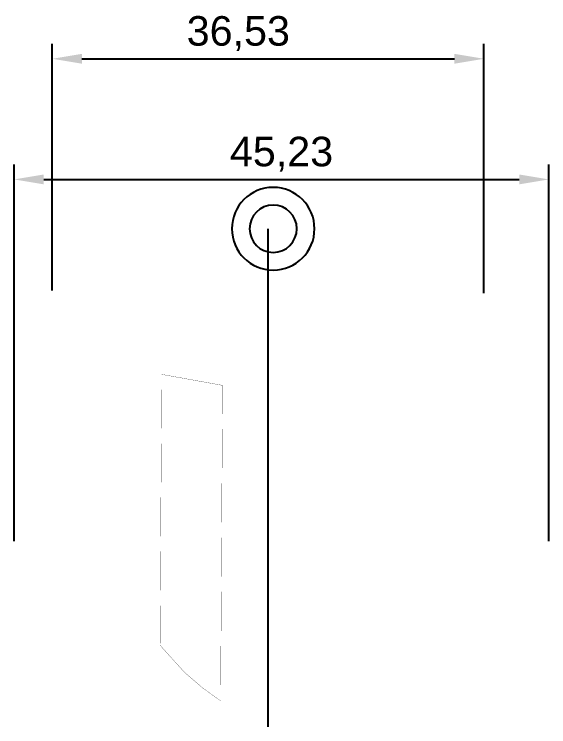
# Model space of a CAD drawing. Header units: millimetres. Extents: x -38 to 352, y -154 to 54.
# Drawn here: x 307.1 to 352.3, y -5.9 to 54.4 of the extents above; entities that cross this region are included whole.
import ezdxf

# ---------------------------------------------------------------- set-up
doc = ezdxf.new("R2010")
doc.units = ezdxf.units.MM
doc.styles.get("Standard").update_dxf_attribs({"font": 'arial.ttf'})
doc.dimstyles.new('ISO-25', dxfattribs={"dimtxt": 2.5, "dimasz": 2.5, "dimexe": 1.25, "dimexo": 0.625, "dimtad": 1, "dimtxsty": 'Standard', "dimcen": 2.5, "dimadec": 0, "dimazin": 0, "dimtfac": 1, "dimtmove": 0, "dimatfit": 3, "dimfxl": 1, "dimarcsym": 0})

# ---------------------------------------------------------------- blocks, each defined once
blk = doc.blocks.new('*D17')
at = {"color": 0, "lineweight": -2, "transparency": 16777216}
for p, q in [((310.28, 31.035), (310.28, 51.91)), ((346.813, 30.819), (346.813, 51.91)), ((312.78, 50.66), (344.313, 50.66))]:
    blk.add_line(p, q, dxfattribs=at)
at = {"color": 0, "transparency": 16777216}
for points in [[(312.78, 51.076), (312.78, 50.243), (310.28, 50.66)], [(344.313, 51.076), (344.313, 50.243), (346.813, 50.66)]]:
    blk.add_solid(points, dxfattribs=at)
at = {"layer": 'Defpoints', "color": 0, "transparency": 16777216}
for p in [(346.813, 50.66), (310.28, 30.41), (346.813, 30.194)]:
    blk.add_point(p, dxfattribs=at)
at = {"color": 0, "transparency": 16777216, "insert": (326.022, 52.787), "char_height": 2.5, "attachment_point": 5}
blk.add_mtext('36,53', dxfattribs=at)
blk = doc.blocks.new('*D18')
at = {"color": 0, "lineweight": -2, "transparency": 16777216}
for p, q in [((307.059, 9.82), (307.059, 41.697)), ((352.294, 9.82), (352.294, 41.697)), ((309.559, 40.447), (349.794, 40.447))]:
    blk.add_line(p, q, dxfattribs=at)
at = {"color": 0, "transparency": 16777216}
for points in [[(309.559, 40.864), (309.559, 40.031), (307.059, 40.447)], [(349.794, 40.864), (349.794, 40.031), (352.294, 40.447)]]:
    blk.add_solid(points, dxfattribs=at)
at = {"layer": 'Defpoints', "color": 0, "transparency": 16777216}
for p in [(352.294, 40.447), (307.059, 9.195), (352.294, 9.195)]:
    blk.add_point(p, dxfattribs=at)
at = {"color": 0, "transparency": 16777216, "insert": (329.677, 42.575), "char_height": 2.5, "attachment_point": 5}
blk.add_mtext('45,23', dxfattribs=at)

msp = doc.modelspace()

# ---------------------------------------------------------------- linework, layer by layer
at = {"color": 1, "extrusion": (0, 0, -1)}
msp.add_line((328.538, -5.882), (328.538, 36.271), dxfattribs=at)
at = {"color": 0}
msp.add_lwpolyline([(324.663, 18.945, 0.0203, 0.0203, 0), (324.688, 23.015, 0.0203, 0.0203, 0), (319.539, 23.944, 0.0203, 0.0203, 0), (319.471, 12.965, 0.0203, 0.0203, 0), (319.418, 4.357, 0.0203, 0.0203, 0), (319.397, 1.04, 0.0203, 0.0203, 0), (319.556, 0.841, 0.0203, 0.0203, 0), (321.269, -1.059, 0.0203, 0.0203, 0), (321.454, -1.24, 0.0203, 0.0203, 0), (321.693, -1.475, 0.0203, 0.0203, 0), (322.942, -2.548, 0.0203, 0.0203, 0), (324.253, -3.501, 0.0203, 0.0203, 0), (324.524, -3.678, 0.0203, 0.0203, 0), (324.578, 5.115, 0.0203, 0.0203, 0), (324.663, 18.945, 0.0203, 0.0203, 0)], format="xyseb", close=True, dxfattribs=at)
at = {"color": 1, "extrusion": (0, 0, -1)}
for radius in [3.5, 2]:
    msp.add_circle((-328.973, 36.271), radius, dxfattribs=at)

# ---------------------------------------------------------------- dimensions: what is measured, and where the dimension line sits
for base, p1, p2, picture, middle in [((346.813, 50.66), (310.28, 30.41), (346.813, 30.194), '*D17', (326.022, 50.66)), ((352.294, 40.4472), (307.0591, 9.195), (352.294, 9.195), '*D18', (329.6765, 40.4472))]:
    dim = msp.add_linear_dim(base=base, p1=p1, p2=p2, dimstyle='ISO-25')
    dim.commit()
    dim.dimension.update_dxf_attribs({"geometry": picture, "text_midpoint": middle, "dimtype": 160})

doc.saveas('drawing.dxf')
